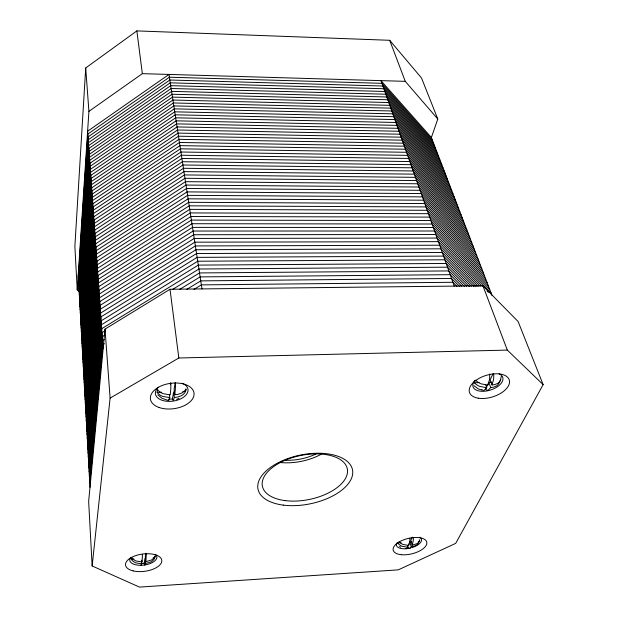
<?xml version="1.0" encoding="UTF-8"?>
<svg xmlns="http://www.w3.org/2000/svg" width="618" height="618" viewBox="0 0 618 618"><rect width="100%" height="100%" fill="white"/><g stroke="black" fill="none" stroke-linecap="round" stroke-linejoin="round"><path stroke-width="0.93" d="M492.067 295.543L431.372 137.513L437.791 119.035L421.53 78.022L389.688 40.301L136.864 30.9L85.709 67.957L74.871 246.343L77.235 289.981L79.606 291.572M77.235 289.981L88.915 111.371L85.709 67.957M78.37 277.806L87.818 134.067L169.402 77.219L381.916 83.322L432.399 140.186M78.532 280.657L88.026 136.926L169.834 80.016L382.882 86.026L433.434 142.874M78.687 283.515L88.227 139.792L170.267 82.827L383.855 88.737L434.469 145.578M78.849 286.397L88.436 142.681L170.699 85.663L384.829 91.472L435.512 148.297M79.011 289.286L88.644 145.585L171.14 88.505L385.802 94.214L436.563 151.024M79.166 292.19L88.853 148.498L171.58 91.364L386.791 96.972L437.614 153.766M79.328 295.11L89.062 151.433L172.02 94.237L387.78 99.745L438.672 156.524M79.49 298.038L89.27 154.376L172.468 97.126L388.768 102.534L439.738 159.289M79.66 300.981L89.479 157.343L172.916 100.039L389.773 105.338L440.804 162.078M79.822 303.94L89.695 160.325L173.364 102.959L390.777 108.158L441.878 164.875M79.985 306.914L89.904 163.314L173.82 105.902L391.789 110.985L442.959 167.687M80.155 309.904L90.12 166.327L174.276 108.853L392.801 113.836L444.041 170.506M80.317 312.901L90.336 169.355L174.732 111.827L393.82 116.702L445.13 173.349M80.487 315.922L90.552 172.399L175.188 114.817L394.848 119.575L446.227 176.2M80.657 318.95L90.776 175.458L175.651 117.822L395.883 122.472L447.332 179.073M80.819 321.993L90.993 178.54L176.115 120.842L396.918 125.377L448.436 181.955M80.989 325.053L91.217 181.63L176.586 123.878L397.961 128.305L449.549 184.852M81.159 328.127L91.433 184.743L177.057 126.937L399.012 131.24L450.669 187.764M81.337 331.209L91.657 187.872L177.528 130.012L400.062 134.199L451.797 190.692M81.506 334.315L91.881 191.016L178.007 133.102L401.128 137.173L452.924 193.627M81.676 337.428L92.113 194.176L178.486 136.207L402.194 140.162L454.06 196.586M81.854 340.564L92.337 197.358L178.965 139.336L403.26 143.167L455.203 199.56M82.024 343.708L92.569 200.549L179.452 142.48L404.342 146.188L456.347 202.549M82.202 346.876L92.793 203.77L179.938 145.639L405.423 149.224L457.505 205.547M82.379 350.051L93.024 206.999L180.425 148.822L406.513 152.283L458.664 208.567M82.557 353.249L93.256 210.251L180.919 152.02L407.61 155.35L459.823 211.603M82.735 356.455L93.488 213.519L181.414 155.234L408.714 158.44L460.997 214.655M82.912 359.684L93.727 216.802L181.908 158.471L409.819 161.545L462.179 217.721M83.09 362.921L93.959 220.108L182.41 161.723L410.931 164.674L463.361 220.796M83.275 366.18L94.199 223.438L182.913 164.998L412.051 167.81L464.551 223.901M83.453 369.456L94.438 226.775L183.422 168.289L413.179 170.97L465.748 227.015M83.639 372.739L94.678 230.135L183.932 171.603L414.307 174.145L466.945 230.143M83.824 376.045L94.917 233.519L184.442 174.933L415.45 177.335L468.158 233.287M84.002 379.367L95.164 236.918L184.96 178.285L416.594 180.549L469.371 236.455M84.187 382.712L95.404 240.34L185.477 181.661L417.745 183.778L470.592 239.637M84.372 386.065L95.651 243.778L186.003 185.052L418.904 187.03L471.82 242.835M84.566 389.433L95.898 247.239L186.528 188.459L420.07 190.298L473.056 246.049M84.751 392.824L96.145 250.715L187.053 191.889L421.244 193.581L474.3 249.278M84.936 396.231L96.393 254.214L187.586 195.342L422.418 196.887L475.543 252.53M85.129 399.653L96.647 257.737L188.119 198.818L423.608 200.209L476.802 255.798M85.323 403.098L96.902 261.275L188.66 202.31L424.798 203.554L478.062 259.081M85.516 406.551L97.157 264.836L189.201 205.825L425.995 206.914L479.329 262.38M85.709 410.028L97.412 268.413L189.741 209.363L427.2 210.29L480.603 265.701M85.902 413.519L97.667 272.013L190.29 212.916L428.413 213.697L481.885 269.039M86.095 417.034L97.922 275.636L190.838 216.501L429.634 217.111L483.176 272.399M86.288 420.564L98.185 279.282L191.395 220.101L430.862 220.556L484.473 275.775M86.489 424.11L98.447 282.951L191.951 223.724L432.098 224.017L485.779 279.166M86.682 427.671L98.71 286.636L192.515 227.37L433.342 227.494L487.084 282.58M86.883 431.256L98.973 290.344L193.079 231.039L434.585 231.001L488.405 286.01M87.084 434.863L99.243 294.075L193.65 234.732L435.845 234.523L489.726 289.456M87.285 438.479L99.513 297.83L194.222 238.44L437.104 238.061L491.063 292.924M87.486 442.125L99.776 301.607L194.794 242.179L438.378 241.63L482.272 286.142M87.686 445.779L100.054 305.408L195.373 245.941L439.661 245.215L480.225 286.25M87.895 449.456L100.325 309.232L195.96 249.726L440.943 248.822L478.177 286.381M88.096 453.156L100.595 313.079L196.539 253.534L442.241 252.453L476.13 286.543M88.304 456.872L100.873 316.949L197.134 257.366L443.539 256.099L474.083 286.737M88.513 460.611L101.151 320.842L197.729 261.221L444.852 259.776L471.349 286.281M88.722 464.365L101.429 324.759L198.324 265.099L446.165 263.469L469.301 286.543M88.93 468.143L101.715 328.699L198.926 269.008L447.494 267.185L466.567 286.157M89.139 471.936L101.993 332.662L105.276 330.653M89.355 475.752L102.279 336.648L104.751 335.141M89.564 479.591L102.565 340.665L104.203 339.668M89.78 483.446L102.858 344.705L104.496 343.708M105.014 329.116L88.652 501.437L92.144 565.972L139.529 587.1L398.247 569.866L455.682 543.392L543.129 384.62L518.108 321.538L482.913 285.794L170.012 289.263L105.014 329.116L110.112 398.116L92.144 565.972M501.291 376.385L500.472 380.17A12.963 9.293 26.8 0 1 497.776 383.384L494.724 384.612L492.028 384.937L490.151 379.715L493.125 373.689M170.321 384.751L170.622 382.936M141.422 561.221L141.646 563.817L135.659 562.836A11.085 10.12 4.1 0 1 131.788 559.962L131.147 558.309L131.541 557.359L132.082 558.093A11.109 10.127 4.2 0 0 135.96 560.966L141.962 561.955L142.333 557.699A11.526 1.221 88.3 0 0 142.387 554.508M169.432 394.817L169.765 397.613L168.884 400.356A13.488 1.831 89 0 1 168.335 400.147M141.646 563.817L141.043 565.339A11.503 1.213 88.3 0 1 140.858 565.146M144.141 563.261L144.975 558.394L145.439 563.585L144.821 565.107A11.495 1.251 88.3 0 1 144.241 563.786L144.141 563.261L142.24 563.5M145.863 553.218L145.3 556.517L145.763 561.716L151.503 560.008A11.093 10.12 5.1 0 0 154.809 556.702L155.211 555.914L154.469 558.572A11.07 10.104 5 0 1 151.163 561.87L145.439 563.585M172.422 398.981L173.65 391.882L174.322 397.474L173.419 400.209A13.472 1.877 88.9 0 1 172.577 399.46L172.422 398.981L168.652 399.158M175.211 382.805L174.114 389.147L174.801 394.74L177.914 394.392L181.669 393.071A13.395 10.8 8.6 0 0 185.57 389.626L186.033 388.792L186.08 390.151L185.068 392.353A13.357 10.792 8.6 0 1 181.174 395.798L177.436 397.119L174.322 397.474M145.763 561.716L146.142 557.467A11.518 1.259 88.3 0 0 146.196 554.276M174.801 394.74L175.357 389.039A13.511 1.893 88.9 0 0 175.404 383.067M485.771 385.045L486.698 387.656L479.97 386.489A12.932 9.316 26.8 0 1 475.041 383.5L474.269 382.751L474.624 381.46L475.512 380.147L476.293 380.897A12.963 9.316 26.7 0 0 481.237 383.894L487.981 385.06L489.487 379.661A12.731 5.129 86.5 0 0 489.61 374.044M500.704 379.398L499.166 382.766A12.932 9.285 26.9 0 1 496.47 385.98L493.427 387.208L490.731 387.532L488.266 390.159A12.684 5.137 86.4 0 1 485.964 389.494L485.539 389.062L488.869 382.31L491.743 382.218M409.943 542.148L407.61 546.868L407.911 547.355A10.923 3.492 84.5 0 0 409.518 548.545L411.24 547.03L409.943 542.148L411.727 542.04M412.415 537.135L410.839 540.333L412.144 545.223L417.096 543.624A10.869 8.868 33.5 0 0 419.56 540.526L419.792 539.784L418.649 542.334A10.846 8.861 33.6 0 1 416.184 545.431L411.24 547.03M486.698 387.656L484.249 390.282A12.692 5.098 86.4 0 1 483.492 390.344M412.144 545.223L413.203 541.136A10.946 3.507 84.5 0 0 413.342 538.1M492.028 384.937L493.55 379.537A12.723 5.168 86.5 0 0 493.666 373.929M407.386 545.617L407.818 547.239L406.111 548.761A10.931 3.461 84.6 0 1 405.578 548.599M88.915 111.371L142.349 73.658L405.269 81.344L437.791 119.035M172.484 289.494L199.529 272.932L448.83 270.923L464.512 286.482M179.583 289.448L200.139 276.895L450.167 274.686L461.777 286.165M186.845 289.34L200.75 280.873L451.519 278.471L459.722 286.559M193.982 289.363L201.368 284.883L452.878 282.279L456.988 286.319M110.112 398.116L178.826 357.992L507.324 350.097L543.129 384.62M176.601 399.437L179.104 398.301M131.255 559.236L133.967 559.066M153.071 557.892L154.871 557.784M401.136 542.689L397.544 542.905L398.162 543.593A10.846 8.884 33.5 0 0 402.179 546.304L407.818 547.239M170.815 383.199A13.526 1.839 89 0 1 170.769 389.17L170.228 394.887L162.974 393.643A13.411 10.815 8.2 0 1 158.239 390.445L157.567 389.641L157.142 392.384L161.746 392.245M182.789 391.603L185.531 391.518M474.269 382.751L479.074 382.604M169.765 397.613L162.534 396.377A13.38 10.807 8.1 0 1 157.806 393.179L157.142 392.384M167.988 400.371L161.986 398.332L157.876 394.856M481.87 390.074L478.262 388.876L473.967 385.686M399.56 546.428L400.673 547.162M486.999 290.939L488.351 292.306M431.372 137.513L380.958 80.634L454.245 286.119M389.688 40.301L405.269 81.344M482.913 285.794L507.324 350.097M488.869 382.31L490.731 387.532M201.986 288.915L168.977 74.438L87.617 131.225L103.144 348.768M136.864 30.9L142.349 73.658M170.012 289.263L178.826 357.992M141.808 560.217L141.962 561.955M78.216 274.964L89.996 487.332M321.785 453.929A42.178 22.874 -11.6 0 1 280.464 462.55M315.968 453.975A37.489 20.332 -11.6 0 1 285.902 460.279M419.877 537.197A12.908 5.948 -13.5 0 1 412.26 547.525M410.653 547.981A12.908 5.948 -13.5 0 1 396.694 543.075M155.643 554.555A13.666 6.543 -7.6 0 1 143.94 565.084A13.666 6.543 -7.6 0 1 130.514 557.683M182.225 383.26A16.447 9.602 -7.9 0 1 184.504 396.462A16.447 9.602 -7.9 0 1 161.885 400.225A16.447 9.602 -7.9 0 1 158.386 387.216M499.105 373.813A15.589 8.436 -17.2 0 1 499.182 385.393A15.589 8.436 -17.2 0 1 479.228 391.024A15.589 8.436 -17.2 0 1 474.593 380.734M482.728 390.12A12.692 5.098 86.4 0 1 481.963 389.626M399.035 541.777A10.869 8.891 33.3 0 0 403.067 544.489L408.714 545.431L409.765 541.345A10.954 3.484 84.6 0 0 409.904 538.309M283.283 505.115A48.235 24.867 -11.6 0 0 352.716 471.302A48.235 24.867 -11.6 0 0 279.745 461.955A48.235 24.867 -11.6 0 0 283.283 505.115M401.453 554.717A17.25 7.903 -13.5 0 0 426.845 543.021A17.25 7.903 -13.5 0 0 401.615 540.688A17.25 7.903 -13.5 0 0 401.453 554.717M133.133 570.893A18.27 8.698 -7.6 0 0 161.723 561.646A18.27 8.698 -7.6 0 0 136.122 555.482A18.27 8.698 -7.6 0 0 133.133 570.893M159.174 407.525A22.009 12.785 -7.9 0 0 193.944 395.505A22.009 12.785 -7.9 0 0 163.546 384.991A22.009 12.785 -7.9 0 0 159.174 407.525M478.239 398.193A20.85 11.224 -17.2 0 0 509.518 382.519A20.85 11.224 -17.2 0 0 480.333 377.706A20.85 11.224 -17.2 0 0 478.239 398.193M285.238 500.626A43.345 22.402 -11.6 0 0 347.494 470.113A43.345 22.402 -11.6 0 0 281.808 461.785A43.345 22.402 -11.6 0 0 285.238 500.626"/></g></svg>
